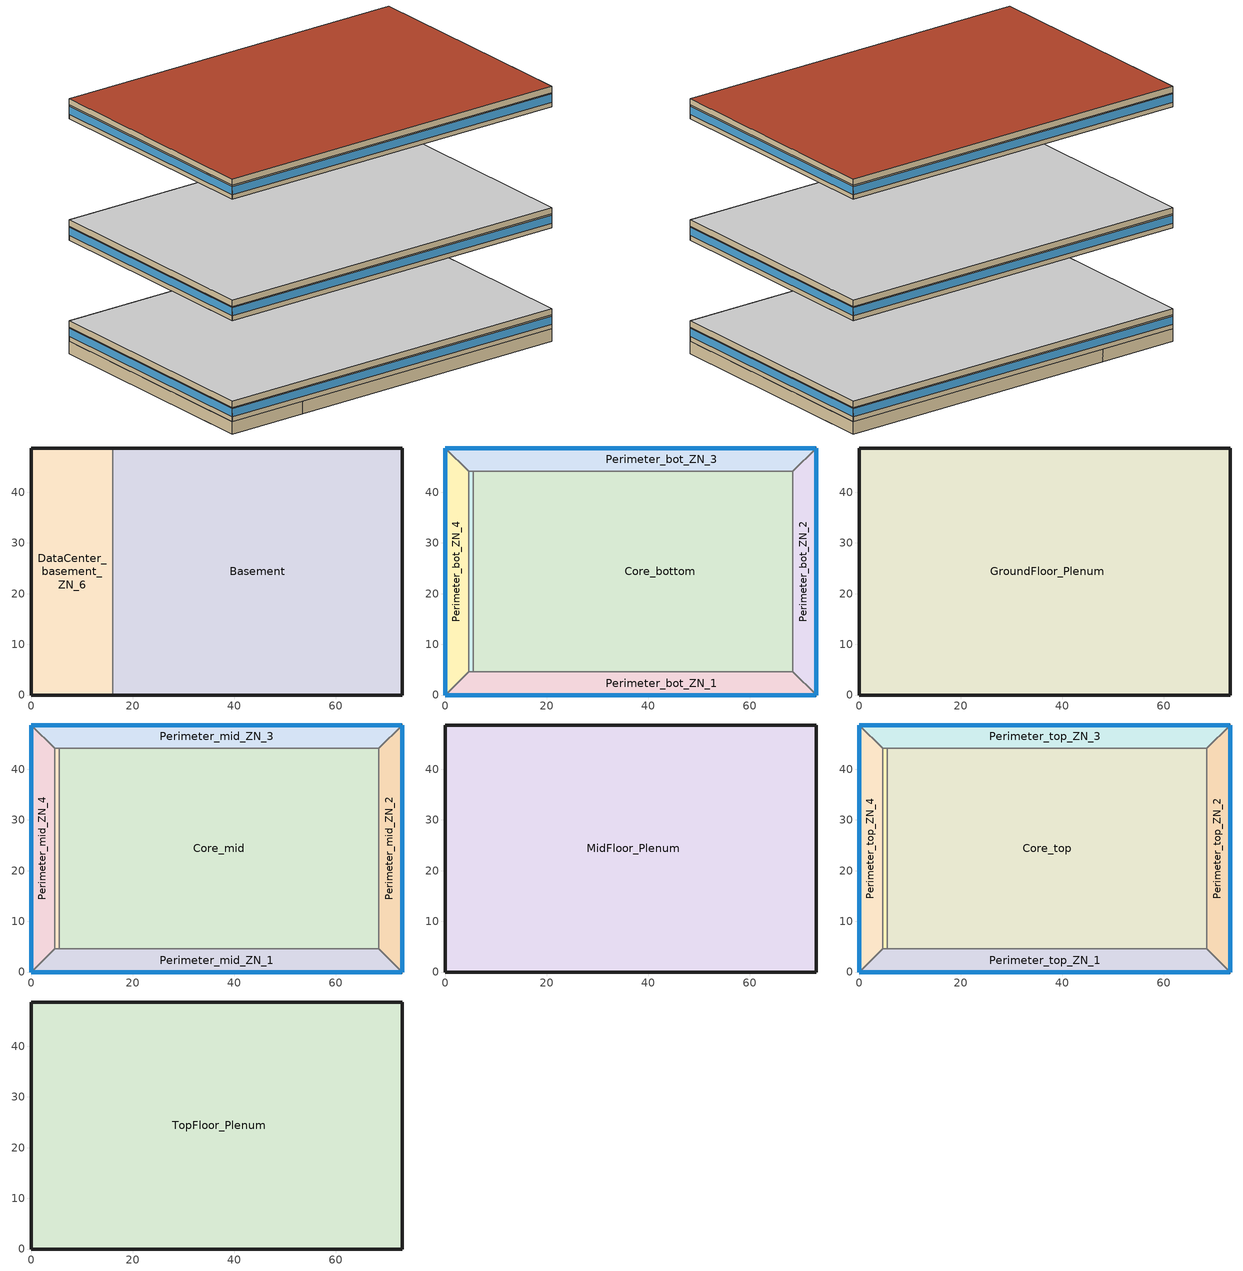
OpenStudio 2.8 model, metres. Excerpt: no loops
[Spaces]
Basement
 floor ground (Basement Floor construction): 73.11,48.74 73.11,0 16.08,0 16.08,48.74 z-2.44
 wall ground (Basement Wall construction): 16.08,0 73.11,0 73.11,48.74 16.08,48.74 z-2.44:0
 wall to DataCenter_basement_ZN_6: 16.08,48.74 16.08,0 z-2.44:0
DataCenter_basement_ZN_6
 floor ground (Basement Floor construction): 16.08,48.74 16.08,0 0,0 0,48.74 z-2.44
 wall ground (Basement Wall construction): 16.08,48.74 0,48.74 0,0 16.08,0 z-2.44:0
Core_bottom
 floor to DataCenter_basement_ZN_6: 16.08,44.16 16.08,4.57 5.49,4.57 5.49,44.16 z0
 floor to Basement: 68.53,44.16 68.53,4.57 16.08,4.57 16.08,44.16 z0
 wall to Perimeter_bot_ZN_1: 5.49,4.57 68.53,4.57 z0:2.74
 wall to DataCenter_bot_ZN_6: 5.49,44.16 5.49,4.57 z0:2.74
 wall to Perimeter_bot_ZN_2: 68.53,4.57 68.53,44.16 z0:2.74
 wall to Perimeter_bot_ZN_3: 68.53,44.16 5.49,44.16 z0:2.74
Perimeter_bot_ZN_3
 floor to Basement: 73.11,48.74 68.53,44.16 16.08,44.16 16.08,48.74 z0
 floor to DataCenter_basement_ZN_6: 16.08,48.74 16.08,44.16 4.57,44.16 0,48.74 z0
 wall outside: 73.11,48.74 0,48.74 z0:2.74
 wall to Perimeter_bot_ZN_4: 0,48.74 4.57,44.16 z0:2.74
 wall to Perimeter_bot_ZN_2: 68.53,44.16 73.11,48.74 z0:2.74
 wall to DataCenter_bot_ZN_6: 4.57,44.16 5.49,44.16 z0:2.74
 window: 73.11,48.74 0,48.74 z0.91:2.5
Perimeter_bot_ZN_1
 floor to DataCenter_basement_ZN_6: 16.08,4.57 16.08,0 0,0 4.57,4.57 z0
 floor to Basement: 68.53,4.57 73.11,0 16.08,0 16.08,4.57 z0
 wall outside: 0,0 73.11,0 z0:2.74
 wall to Perimeter_bot_ZN_4: 4.57,4.57 0,0 z0:2.74
 wall to DataCenter_bot_ZN_6: 5.49,4.57 4.57,4.57 z0:2.74
 wall to Perimeter_bot_ZN_2: 73.11,0 68.53,4.57 z0:2.74
 window: 0,0 73.11,0 z0.91:2.5
Perimeter_bot_ZN_2
 floor to Basement: 73.11,48.74 73.11,0 68.53,4.57 68.53,44.16 z0
 wall outside: 73.11,0 73.11,48.74 z0:2.74
 window: 73.11,0 73.11,48.74 z0.91:2.5
Perimeter_bot_ZN_4
 floor to DataCenter_basement_ZN_6: 0,48.74 4.57,44.16 4.57,4.57 0,0 z0
 wall outside: 0,48.74 0,0 z0:2.74
 wall to DataCenter_bot_ZN_6: 4.57,4.57 4.57,44.16 z0:2.74
 window: 0,48.74 0,0 z0.91:2.5
DataCenter_bot_ZN_6
 floor to DataCenter_basement_ZN_6: 5.49,44.16 5.49,4.57 4.57,4.57 4.57,44.16 z0
GroundFloor_Plenum
 floor to Perimeter_bot_ZN_4: 0,48.74 4.57,44.16 4.57,4.57 0,0 z2.74
 floor to Perimeter_bot_ZN_2: 73.11,48.74 73.11,0 68.53,4.57 68.53,44.16 z2.74
 floor to Perimeter_bot_ZN_1: 68.53,4.57 73.11,0 0,0 4.57,4.57 z2.74
 floor to Perimeter_bot_ZN_3: 73.11,48.74 68.53,44.16 4.57,44.16 0,48.74 z2.74
 floor to Core_bottom: 68.53,44.16 68.53,4.57 5.49,4.57 5.49,44.16 z2.74
 floor to DataCenter_bot_ZN_6: 5.49,44.16 5.49,4.57 4.57,4.57 4.57,44.16 z2.74
 wall outside: 73.11,0 73.11,48.74 0,48.74 0,0 73.11,0 z2.74:3.96
 ceiling adiabatic (Floor Adiabatic construction): 73.11,0 73.11,48.74 0,48.74 0,0 z3.96
Perimeter_mid_ZN_2
 floor adiabatic (Floor Adiabatic construction): 73.11,48.74 73.11,0 68.53,4.57 68.53,44.16 z19.82
 wall outside: 73.11,0 73.11,48.74 z19.82:22.56
 wall to Perimeter_mid_ZN_3: 73.11,48.74 68.53,44.16 z19.82:22.56
 wall to Perimeter_mid_ZN_1: 68.53,4.57 73.11,0 z19.82:22.56
 wall to Core_mid: 68.53,44.16 68.53,4.57 z19.82:22.56
 window: 73.11,0 73.11,48.74 z20.73:22.32
Perimeter_mid_ZN_1
 floor adiabatic (Floor Adiabatic construction): 68.53,4.57 73.11,0 0,0 4.57,4.57 z19.82
 wall outside: 0,0 73.11,0 z19.82:22.56
 wall to Perimeter_mid_ZN_4: 4.57,4.57 0,0 z19.82:22.56
 wall to DataCenter_mid_ZN_6: 5.49,4.57 4.57,4.57 z19.82:22.56
 wall to Core_mid: 68.53,4.57 5.49,4.57 z19.82:22.56
 window: 0,0 73.11,0 z20.73:22.32
DataCenter_mid_ZN_6
 floor adiabatic (Floor Adiabatic construction): 5.49,44.16 5.49,4.57 4.57,4.57 4.57,44.16 z19.82
 wall to Perimeter_mid_ZN_4: 4.57,44.16 4.57,4.57 z19.82:22.56
 wall to Core_mid: 5.49,4.57 5.49,44.16 z19.82:22.56
 wall to Perimeter_mid_ZN_3: 5.49,44.16 4.57,44.16 z19.82:22.56
Core_mid
 floor adiabatic (Floor Adiabatic construction): 68.53,44.16 68.53,4.57 5.49,4.57 5.49,44.16 z19.82
 wall to Perimeter_mid_ZN_3: 68.53,44.16 5.49,44.16 z19.82:22.56
Perimeter_mid_ZN_3
 floor adiabatic (Floor Adiabatic construction): 73.11,48.74 68.53,44.16 4.57,44.16 0,48.74 z19.82
 wall outside: 73.11,48.74 0,48.74 z19.82:22.56
 wall to Perimeter_mid_ZN_4: 0,48.74 4.57,44.16 z19.82:22.56
 window: 73.11,48.74 0,48.74 z20.73:22.32
Perimeter_mid_ZN_4
 floor adiabatic (Floor Adiabatic construction): 0,48.74 4.57,44.16 4.57,4.57 0,0 z19.82
 wall outside: 0,48.74 0,0 z19.82:22.56
 window: 0,48.74 0,0 z20.73:22.32
MidFloor_Plenum
 floor to Perimeter_mid_ZN_1: 68.53,4.57 73.11,0 0,0 4.57,4.57 z22.56
 floor to DataCenter_mid_ZN_6: 5.49,44.16 5.49,4.57 4.57,4.57 4.57,44.16 z22.56
 floor to Perimeter_mid_ZN_2: 73.11,48.74 73.11,0 68.53,4.57 68.53,44.16 z22.56
 floor to Perimeter_mid_ZN_4: 0,48.74 4.57,44.16 4.57,4.57 0,0 z22.56
 floor to Core_mid: 68.53,44.16 68.53,4.57 5.49,4.57 5.49,44.16 z22.56
 floor to Perimeter_mid_ZN_3: 73.11,48.74 68.53,44.16 4.57,44.16 0,48.74 z22.56
 wall outside: 73.11,48.74 0,48.74 0,0 73.11,0 73.11,48.74 z22.56:23.78
 ceiling adiabatic (Floor Adiabatic construction): 73.11,0 73.11,48.74 0,48.74 0,0 z23.78
DataCenter_top_ZN_6
 floor adiabatic (Floor Adiabatic construction): 5.49,44.16 5.49,4.57 4.57,4.57 4.57,44.16 z43.6
 wall to Perimeter_top_ZN_4: 4.57,44.16 4.57,4.57 z43.6:46.34
 wall to Core_top: 5.49,4.57 5.49,44.16 z43.6:46.34
 wall to Perimeter_top_ZN_3: 5.49,44.16 4.57,44.16 z43.6:46.34
 wall to Perimeter_top_ZN_1: 4.57,4.57 5.49,4.57 z43.6:46.34
Perimeter_top_ZN_3
 floor adiabatic (Floor Adiabatic construction): 73.11,48.74 68.53,44.16 4.57,44.16 0,48.74 z43.6
 wall outside: 73.11,48.74 0,48.74 z43.6:46.34
 wall to Core_top: 5.49,44.16 68.53,44.16 z43.6:46.34
 wall to Perimeter_top_ZN_2: 68.53,44.16 73.11,48.74 z43.6:46.34
 wall to Perimeter_top_ZN_4: 0,48.74 4.57,44.16 z43.6:46.34
 window: 73.11,48.74 0,48.74 z44.51:46.1
Core_top
 floor adiabatic (Floor Adiabatic construction): 68.53,44.16 68.53,4.57 5.49,4.57 5.49,44.16 z43.6
 wall to Perimeter_top_ZN_1: 5.49,4.57 68.53,4.57 z43.6:46.34
 wall to Perimeter_top_ZN_2: 68.53,4.57 68.53,44.16 z43.6:46.34
Perimeter_top_ZN_2
 floor adiabatic (Floor Adiabatic construction): 73.11,48.74 73.11,0 68.53,4.57 68.53,44.16 z43.6
 wall outside: 73.11,0 73.11,48.74 z43.6:46.34
 wall to Perimeter_top_ZN_1: 68.53,4.57 73.11,0 z43.6:46.34
 window: 73.11,0 73.11,48.74 z44.51:46.1
Perimeter_top_ZN_1
 floor adiabatic (Floor Adiabatic construction): 68.53,4.57 73.11,0 0,0 4.57,4.57 z43.6
 wall outside: 0,0 73.11,0 z43.6:46.34
 wall to Perimeter_top_ZN_4: 4.57,4.57 0,0 z43.6:46.34
 window: 0,0 73.11,0 z44.51:46.1
Perimeter_top_ZN_4
 floor adiabatic (Floor Adiabatic construction): 0,48.74 4.57,44.16 4.57,4.57 0,0 z43.6
 wall outside: 0,48.74 0,0 z43.6:46.34
 window: 0,48.74 0,0 z44.51:46.1
TopFloor_Plenum
 floor to Perimeter_top_ZN_3: 73.11,48.74 68.53,44.16 4.57,44.16 0,48.74 z46.34
 floor to Perimeter_top_ZN_2: 73.11,48.74 73.11,0 68.53,4.57 68.53,44.16 z46.34
 floor to Perimeter_top_ZN_1: 68.53,4.57 73.11,0 0,0 4.57,4.57 z46.34
 floor to Perimeter_top_ZN_4: 0,48.74 4.57,44.16 4.57,4.57 0,0 z46.34
 floor to DataCenter_top_ZN_6: 5.49,44.16 5.49,4.57 4.57,4.57 4.57,44.16 z46.34
 floor to Core_top: 68.53,44.16 68.53,4.57 5.49,4.57 5.49,44.16 z46.34
 wall outside: 0,0 73.11,0 73.11,48.74 0,48.74 0,0 z46.34:47.56
 roof outside: 73.11,0 73.11,48.74 0,48.74 0,0 z47.56
[Building]
90.1-2004-LargeOffice-ASHRAE 169-2006-5B created: 2017-05-04 09:18:07 -0600: North Axis {deg}=0; Default Construction Set=Res 90.1-2004 - Office - ASHRAE 169-2013-5B; Standards Building Type=Office
[Site]
Boise Air Terminal  Uo_ID_USA: Latitude {deg}=43.62; Longitude {deg}=-116.21; Time Zone {hr}=-7; Elevation {m}=701; Terrain=City
[Site:GroundTemperature:BuildingSurface]
19.527, 19.502, 19.536, 19.598, 20.002, 21.64, 22.225, 22.375, 21.449, 20.121, 19.802, 19.633
[Site:WaterMainsTemperature]
Calculation Method=Correlation; Annual Average Outdoor Air Temperature {C}=11.15; Maximum Difference In Monthly Average Outdoor Air Temperatures {deltaC}=26.2
[SizingPeriod:DesignDay] Barometric Pressure {Pa}=93182; Sky Clearness=0; Rain Indicator=0; Snow Indicator=0; Day of Month=21; Daylight Saving Time Indicator=0; Humidity Indicating Type=Wetbulb; Dry-Bulb Temperature Range Modifier Type=DefaultMultipliers
Name | Maximum Dry-Bulb Temperature {C} | Daily Dry-Bulb Temperature Range {deltaC} | Humidity Indicating Conditions at Maximum Dry-Bulb | Wind Speed {m/s} | Wind Direction {deg} | Month | Day Type | Solar Model Indicator | ASHRAE Taub | ASHRAE Taud
Boise Air Terminal  Uo Ann Clg .4% Condns DB=>MWB | 36.7 | 16.7 | 17.9 | 4.2 | 330 | 7 | SummerDesignDay | ASHRAETau | 0.398 | 2.125
Boise Air Terminal  Uo Ann Htg 99.6% Condns DB | -16.3 | 0 | -16.3 | 2.3 | 120 | 12 | WinterDesignDay | ASHRAEClearSky
[ClimateZones]
Climate Zone Institution Name 1=ASHRAE; Climate Zone Document Name 1=ANSI/ASHRAE Standard 169; Climate Zone Document Year 1=2006; Climate Zone Value 1=5B
[Material:NoMass] Thermal Absorptance=0.9; Solar Absorptance=0.7
Name | Roughness | Thermal Resistance {m2-K/W} | Visible Absorptance
CP02 CARPET PAD | VeryRough | 0.21648 | 0.8
Nonres_Floor_Insulation | MediumSmooth | 2.88292 | 0.7
Typical Carpet Pad | Smooth | 0.21648 | 0.8
Typical Insulation R-8.93 1 | Smooth | 1.57183 | 0.7
Typical Insulation R-5.74 1 | Smooth | 1.01115 | 0.7
Typical Insulation R-14.76 1 | Smooth | 2.59864 | 0.7
Typical Insulation R-0.58 1 | Smooth | 0.101875 | 0.7
[Material]
Name | Roughness | Thickness {m} | Conductivity {W/m-K} | Density {kg/m3} | Specific Heat {J/kg-K} | Thermal Absorptance | Solar Absorptance | Visible Absorptance
100mm Normalweight concrete floor | MediumSmooth | 0.1016 | 2.31 | 2322 | 832
G01 13mm gypsum board | Smooth | 0.0127 | 0.16 | 800 | 1090 | 0.9 | 0.7 | 0.5
M10 200mm concrete block basement wall | MediumRough | 0.2032 | 1.326 | 1842 | 912
4 in. Normalweight Concrete Floor | MediumRough | 0.1016 | 2.31 | 2322 | 832 | 0.9 | 0.7 | 0.7
1IN Stucco | Smooth | 0.0253 | 0.6918 | 1858 | 837 | 0.9 | 0.7 | 0.92
8IN CONCRETE HW RefBldg | Rough | 0.2032 | 1.311 | 2240 | 836.8 | 0.9 | 0.7 | 0.7
1/2IN Gypsum | Smooth | 0.0127 | 0.16 | 784.9 | 830 | 0.9 | 0.4 | 0.4
Roof Membrane | VeryRough | 0.0095 | 0.16 | 1121.29 | 1460 | 0.9 | 0.77 | 0.7
Metal Roof Surface; F08 Metal surface | Smooth | 0.0008 | 45.28 | 7824 | 500 | 0.9 | 0.7 | 0.7
6 in. Normalweight Concrete Floor | MediumRough | 0.1524 | 2.31 | 2322 | 832 | 0.9 | 0.7 | 0.7
8 in. Concrete Block Basement Wall | MediumRough | 0.2032 | 1.326 | 1842 | 912 | 0.9 | 0.7 | 0.7
G05 25mm wood | MediumSmooth | 0.0254 | 0.15 | 608 | 1630 | 0.9 | 0.5 | 0.5
Std Wood 6inch | MediumSmooth | 0.15 | 0.12 | 540 | 1210 | 0.9 | 0.7 | 0.7
[Construction]
Floor Adiabatic construction: CP02 CARPET PAD, 100mm Normalweight concrete floor, Nonres_Floor_Insulation
Basement Wall construction: M10 200mm concrete block basement wall
Basement Floor construction: M10 200mm concrete block basement wall, CP02 CARPET PAD
Typical Interior Floor: 100mm Normalweight concrete floor, CP02 CARPET PAD
Typical Interior Wall: G01 13mm gypsum board, G01 13mm gypsum board
Typical Interior Ceiling: CP02 CARPET PAD, 100mm Normalweight concrete floor
Typical Insulated Carpeted 6in Slab Floor: 6 in. Normalweight Concrete Floor, Typical Carpet Pad
Typical Insulated Basement Mass Wall: 8 in. Concrete Block Basement Wall
U 0.57 SHGC 0.49 Dbl Blue 6mm/6mm Air: BLUE 6MM, AIR 6MM, CLEAR 6MM
Typical Overhead Door: Typical Insulation R-8.93 1
U 1.17 SHGC 0.49 Simple Glazing Skylight: U 1.17 SHGC 0.49 Simple Glazing
Typical Interior Window: Clear 3mm
Typical Interior Door; Typical Interior Partition: G05 25mm wood
InteriorFurnishings: Std Wood 6inch
Typical Insulated Exterior Mass Floor R-11.49 1: Typical Insulation R-8.93 1, 4 in. Normalweight Concrete Floor, Typical Carpet Pad
Typical Insulated Exterior Mass Wall R-8.13 1: 1IN Stucco, 8IN CONCRETE HW RefBldg, Typical Insulation R-5.74 1, 1/2IN Gypsum
Typical IEAD Roof R-15.87 1: Roof Membrane, Typical Insulation R-14.76 1, Metal Roof Surface
Typical Insulated Metal Door R-1.43 1: F08 Metal surface, Typical Insulation R-0.58 1
[WindowMaterial:Glazing] Optical Data Type=SpectralAverage; Infrared Transmittance at Normal Incidence=0; Front Side Infrared Hemispherical Emissivity=0.84; Back Side Infrared Hemispherical Emissivity=0.84; Conductivity {W/m-K}=0.9; Dirt Correction Factor for Solar and Visible Transmittance=1; Solar Diffusing=No
Name | Thickness {m} | Solar Transmittance at Normal Incidence | Front Side Solar Reflectance at Normal Incidence | Back Side Solar Reflectance at Normal Incidence | Visible Transmittance at Normal Incidence | Front Side Visible Reflectance at Normal Incidence | Back Side Visible Reflectance at Normal Incidence
BLUE 6MM | 0.006 | 0.48 | 0.05 | 0.05 | 0.57 | 0.06 | 0.06
CLEAR 6MM | 0.006 | 0.775 | 0.071 | 0.071 | 0.881 | 0.08 | 0.08
Clear 3mm | 0.003 | 0.837 | 0.075 | 0.075 | 0.898 | 0.081 | 0.081
[WindowMaterial:Gas]
AIR 6MM: Gas Type=Air; Thickness {m}=0.0063
[WindowMaterial:SimpleGlazingSystem]
U 1.17 SHGC 0.49 Simple Glazing: U-Factor {W/m2-K}=6.64357; Solar Heat Gain Coefficient=0.49; Visible Transmittance=0.38
[DefaultConstructionSet]
Res 90.1-2004 - Office - ASHRAE 169-2013-5B: Default Exterior Surface Constructions=Default Surface Constructions 4; Default Interior Surface Constructions=Default Surface Constructions 5; Default Ground Contact Surface Constructions=Default Surface Constructions 6; Default Exterior SubSurface Constructions=Default Sub Surface Constructions 3; Default Interior SubSurface Constructions=Default Sub Surface Constructions 4; Interior Partition Construction=Typical Interior Partition
[DefaultSurfaceConstructions]
Name | Floor Construction | Wall Construction | Roof Ceiling Construction
Default Surface Constructions 4 | Typical Insulated Exterior Mass Floor R-11.49 1 | Typical Insulated Exterior Mass Wall R-8.13 1 | Typical IEAD Roof R-15.87 1
Default Surface Constructions 5 | Typical Interior Floor | Typical Interior Wall | Typical Interior Ceiling
Default Surface Constructions 6 | Typical Insulated Carpeted 6in Slab Floor | Typical Insulated Basement Mass Wall
[DefaultSubSurfaceConstructions]
Name | Fixed Window Construction | Operable Window Construction | Door Construction | Glass Door Construction | Overhead Door Construction | Skylight Construction | Tubular Daylight Dome Construction | Tubular Daylight Diffuser Construction
Default Sub Surface Constructions 3 | U 0.57 SHGC 0.49 Dbl Blue 6mm/6mm Air | U 0.57 SHGC 0.49 Dbl Blue 6mm/6mm Air | Typical Insulated Metal Door R-1.43 1 | U 0.57 SHGC 0.49 Dbl Blue 6mm/6mm Air | Typical Overhead Door | U 1.17 SHGC 0.49 Simple Glazing Skylight | Typical Interior Window | Typical Interior Window
Default Sub Surface Constructions 4 | Typical Interior Window | Typical Interior Window | Typical Interior Door
[Space]
Name | Space Type | Building Story | Thermal Zone | Part of Total Floor Area
Core_mid | Office WholeBuilding - Lg Office - 90.1-2004 | Building Story 3 | Core_mid ZN | Yes
DataCenter_top_ZN_6 | Office OfficeLarge Data Center - 90.1-2004 | Building Story 4 | DataCenter_top_ZN_6 ZN
Perimeter_mid_ZN_2 | Office WholeBuilding - Lg Office - 90.1-2004 | Building Story 3 | Perimeter_mid_ZN_2 ZN | Yes
Perimeter_mid_ZN_1 | Office WholeBuilding - Lg Office - 90.1-2004 | Building Story 3 | Perimeter_mid_ZN_1 ZN | Yes
MidFloor_Plenum |  |  | MidFloor_Plenum ZN | No
DataCenter_mid_ZN_6 | Office OfficeLarge Data Center - 90.1-2004 | Building Story 3 | DataCenter_mid_ZN_6 ZN
Core_bottom | Office WholeBuilding - Lg Office - 90.1-2004 | Building Story 2 | Core_bottom ZN | Yes
Perimeter_top_ZN_3 | Office WholeBuilding - Lg Office - 90.1-2004 | Building Story 4 | Perimeter_top_ZN_3 ZN | Yes
Core_top | Office WholeBuilding - Lg Office - 90.1-2004 | Building Story 4 | Core_top ZN | Yes
Perimeter_bot_ZN_3 | Office WholeBuilding - Lg Office - 90.1-2004 | Building Story 2 | Perimeter_bot_ZN_3 ZN | Yes
Basement | Office WholeBuilding - Lg Office - 90.1-2004 | Building Story 1 | Basement ZN | Yes
Perimeter_bot_ZN_1 | Office WholeBuilding - Lg Office - 90.1-2004 | Building Story 2 | Perimeter_bot_ZN_1 ZN | Yes
Perimeter_mid_ZN_3 | Office WholeBuilding - Lg Office - 90.1-2004 | Building Story 3 | Perimeter_mid_ZN_3 ZN | Yes
Perimeter_top_ZN_2 | Office WholeBuilding - Lg Office - 90.1-2004 | Building Story 4 | Perimeter_top_ZN_2 ZN | Yes
Perimeter_top_ZN_1 | Office WholeBuilding - Lg Office - 90.1-2004 | Building Story 4 | Perimeter_top_ZN_1 ZN | Yes
Perimeter_mid_ZN_4 | Office WholeBuilding - Lg Office - 90.1-2004 | Building Story 3 | Perimeter_mid_ZN_4 ZN | Yes
TopFloor_Plenum |  |  | TopFloor_Plenum ZN | No
GroundFloor_Plenum |  |  | GroundFloor_Plenum ZN | No
Perimeter_top_ZN_4 | Office WholeBuilding - Lg Office - 90.1-2004 | Building Story 4 | Perimeter_top_ZN_4 ZN | Yes
DataCenter_basement_ZN_6 | Office OfficeLarge Main Data Center - 90.1-2004 | Building Story 1 | DataCenter_basement_ZN_6 ZN
Perimeter_bot_ZN_2 | Office WholeBuilding - Lg Office - 90.1-2004 | Building Story 2 | Perimeter_bot_ZN_2 ZN | Yes
Perimeter_bot_ZN_4 | Office WholeBuilding - Lg Office - 90.1-2004 | Building Story 2 | Perimeter_bot_ZN_4 ZN | Yes
DataCenter_bot_ZN_6 | Office OfficeLarge Data Center - 90.1-2004 | Building Story 2 | DataCenter_bot_ZN_6 ZN
[SpaceType] Standards Building Type=Office
Name | Default Schedule Set | Design Specification Outdoor Air Object | Standards Space Type
Office WholeBuilding - Lg Office - 90.1-2004 | Office WholeBuilding - Lg Office Schedule Set | Office WholeBuilding - Lg Office Ventilation | WholeBuilding - Lg Office
Office OfficeLarge Data Center - 90.1-2004 | Office OfficeLarge Data Center Schedule Set | Office OfficeLarge Data Center Ventilation | OfficeLarge Data Center
Office OfficeLarge Main Data Center - 90.1-2004 | Office OfficeLarge Main Data Center Schedule Set | Office OfficeLarge Main Data Center Ventilation | OfficeLarge Main Data Center
[InternalMass:Definition]
Internal Mass Definition 1: Construction=InteriorFurnishings; Design Level Calculation Method=SurfaceArea/Area; Surface Area per Space Floor Area=2
[InternalMass] Internal Mass Definition=Internal Mass Definition 1
Name | Space or SpaceType
Perimeter_bot_ZN_1 Mass | Perimeter_bot_ZN_1
Perimeter_bot_ZN_2 Mass | Perimeter_bot_ZN_2
Perimeter_bot_ZN_3 Mass | Perimeter_bot_ZN_3
Perimeter_bot_ZN_4 Mass | Perimeter_bot_ZN_4
Core_bottom Mass | Core_bottom
Perimeter_mid_ZN_1 Mass | Perimeter_mid_ZN_1
Perimeter_mid_ZN_2 Mass | Perimeter_mid_ZN_2
Perimeter_mid_ZN_3 Mass | Perimeter_mid_ZN_3
Perimeter_mid_ZN_4 Mass | Perimeter_mid_ZN_4
Core_mid Mass | Core_mid
Perimeter_top_ZN_1 Mass | Perimeter_top_ZN_1
Perimeter_top_ZN_2 Mass | Perimeter_top_ZN_2
Perimeter_top_ZN_3 Mass | Perimeter_top_ZN_3
Perimeter_top_ZN_4 Mass | Perimeter_top_ZN_4
Core_top Mass | Core_top
Basement Mass | Basement
DataCenter_basement_ZN_6 Mass | DataCenter_basement_ZN_6
DataCenter_bot_ZN_6 Mass | DataCenter_bot_ZN_6
DataCenter_mid_ZN_6 Mass | DataCenter_mid_ZN_6
DataCenter_top_ZN_6 Mass | DataCenter_top_ZN_6
[ThermalZone] Use Ideal Air Loads=No
DataCenter_bot_ZN_6 ZN: Thermostat=Office OfficeLarge Main Data Center - 90.1-2004 Thermostat 1
Core_bottom ZN: Thermostat=Office OfficeLarge Main Data Center - 90.1-2004 Thermostat 60
DataCenter_mid_ZN_6 ZN: Thermostat=Office OfficeLarge Main Data Center - 90.1-2004 Thermostat 2; Multiplier=10
Perimeter_bot_ZN_1 ZN: Thermostat=Office OfficeLarge Main Data Center - 90.1-2004 Thermostat 58
Basement ZN: Thermostat=Office OfficeLarge Main Data Center - 90.1-2004 Thermostat 59
Perimeter_top_ZN_4 ZN: Thermostat=Office OfficeLarge Main Data Center - 90.1-2004 Thermostat 53
Perimeter_top_ZN_1 ZN: Thermostat=Office OfficeLarge Main Data Center - 90.1-2004 Thermostat 55
Perimeter_mid_ZN_2 ZN: Thermostat=Office OfficeLarge Main Data Center - 90.1-2004 Thermostat 66; Multiplier=10
Perimeter_mid_ZN_3 ZN: Thermostat=Office OfficeLarge Main Data Center - 90.1-2004 Thermostat 57; Multiplier=10
DataCenter_top_ZN_6 ZN: Thermostat=Office OfficeLarge Main Data Center - 90.1-2004 Thermostat 3
GroundFloor_Plenum ZN; TopFloor_Plenum ZN: 
Perimeter_top_ZN_3 ZN: Thermostat=Office OfficeLarge Main Data Center - 90.1-2004 Thermostat 64
Core_top ZN: Thermostat=Office OfficeLarge Main Data Center - 90.1-2004 Thermostat 65
DataCenter_basement_ZN_6 ZN: Thermostat=Office OfficeLarge Main Data Center - 90.1-2004 Thermostat; Humidistat=Zone Control Humidistat 1
Core_mid ZN: Thermostat=Office OfficeLarge Main Data Center - 90.1-2004 Thermostat 67; Multiplier=10
Perimeter_bot_ZN_3 ZN: Thermostat=Office OfficeLarge Main Data Center - 90.1-2004 Thermostat 63
MidFloor_Plenum ZN: Multiplier=10
Perimeter_bot_ZN_4 ZN: Thermostat=Office OfficeLarge Main Data Center - 90.1-2004 Thermostat 61
Perimeter_bot_ZN_2 ZN: Thermostat=Office OfficeLarge Main Data Center - 90.1-2004 Thermostat 52
Perimeter_mid_ZN_4 ZN: Thermostat=Office OfficeLarge Main Data Center - 90.1-2004 Thermostat 54; Multiplier=10
Perimeter_mid_ZN_1 ZN: Thermostat=Office OfficeLarge Main Data Center - 90.1-2004 Thermostat 62; Multiplier=10
Perimeter_top_ZN_2 ZN: Thermostat=Office OfficeLarge Main Data Center - 90.1-2004 Thermostat 56
[Sizing:Zone] Zone Cooling Design Supply Air Temperature Input Method=SupplyAirTemperature; Zone Cooling Design Supply Air Temperature {C}=14; Zone Cooling Design Supply Air Temperature Difference {deltaC}=11.11; Zone Heating Design Supply Air Temperature Input Method=SupplyAirTemperature; Zone Heating Design Supply Air Temperature {C}=40; Zone Heating Design Supply Air Temperature Difference {deltaC}=11.11; Zone Cooling Design Supply Air Humidity Ratio {kg-H2O/kg-air}=0.0085; Zone Heating Design Supply Air Humidity Ratio {kg-H2O/kg-air}=0.008; Cooling Design Air Flow Method=DesignDay; Heating Design Air Flow Method=DesignDay; Account for Dedicated Outdoor Air System=No; Dedicated Outdoor Air System Control Strategy=NeutralSupplyAir; Dedicated Outdoor Air Low Setpoint Temperature for Design {C}=autosize; Dedicated Outdoor Air High Setpoint Temperature for Design {C}=autosize
GroundFloor_Plenum ZN; MidFloor_Plenum ZN; TopFloor_Plenum ZN
[AvailabilityManager:NightCycle] Control Type=CycleOnAny; Thermostat Tolerance {deltaC}=1
Name | Cycling Run Time {s}
Availability Manager Night Cycle 1; Availability Manager Night Cycle 2; Availability Manager Night Cycle 3; Availability Manager Night Cycle 4; Availability Manager Night Cycle 5; Availability Manager Night Cycle 6; Availability Manager Night Cycle 7; Availability Manager Night Cycle 8
Availability Manager Night Cycle 9; Availability Manager Night Cycle 10; Availability Manager Night Cycle 11; Availability Manager Night Cycle 12; Availability Manager Night Cycle 13; Availability Manager Night Cycle 14; Availability Manager Night Cycle 15; Availability Manager Night Cycle 16 | 1800
[ZoneControl:Humidistat]
Zone Control Humidistat 1: Humidifying Relative Humidity Setpoint Schedule=OfficeLarge DC_MinRelHumSetSch
[Exterior:Lights:Definition]
Name | Design Level {W}
Fuel equipment 1 Def | 244444
Fuel equipment 2 Def | 1270.8
Parking Areas and Drives Def (W/ft^2) | 0.15
Building Facades Def (W/ft^2) | 0.2
Main Entries Def (W/ft) | 30
Other Doors Def (W/ft) | 20
[Exterior:Lights]
Name | Exterior Lights Definition | Schedule | Control Option | Multiplier
Fuel equipment 1 | Fuel equipment 1 Def | Large Office BLDG ELEVATORS | ScheduleNameOnly
Fuel equipment 2 | Fuel equipment 2 Def | OfficeLarge ELEV_LIGHT_FAN_SCH_ADD_DF | ScheduleNameOnly
Parking Areas and Drives | Parking Areas and Drives Def (W/ft^2) | Always On Discrete | AstronomicalClock | 325691
Building Facades | Building Facades Def (W/ft^2) | Schedule Ruleset 3 | AstronomicalClock | 7197.69
Main Entries | Main Entries Def (W/ft) | Always On Discrete | AstronomicalClock | 33.2392
Other Doors | Other Doors Def (W/ft) | Always On Discrete | AstronomicalClock | 49.8588
[BuildingStory]
Name | Nominal Z Coordinate {m}
Building Story 1 | -2.439
Building Story 2 | 0
Building Story 3 | 19.816
Building Story 4 | 43.5952
[Lights:Definition] Design Level Calculation Method=Watts/Area; Watts per Space Floor Area {W/m2}=10.7639; Fraction Radiant=0.7; Fraction Visible=0.2
Office OfficeLarge Main Data Center Lights Definition 1; Office OfficeLarge Data Center Lights Definition 1; Office WholeBuilding - Lg Office Lights Definition 1
[Lights] Fraction Replaceable=1
Name | Lights Definition | Space or SpaceType
Office OfficeLarge Main Data Center Lights | Office OfficeLarge Main Data Center Lights Definition 1 | Office OfficeLarge Main Data Center - 90.1-2004
Office OfficeLarge Data Center Lights | Office OfficeLarge Data Center Lights Definition 1 | Office OfficeLarge Data Center - 90.1-2004
Office WholeBuilding - Lg Office Lights | Office WholeBuilding - Lg Office Lights Definition 1 | Office WholeBuilding - Lg Office - 90.1-2004
[ElectricEquipment:Definition] Design Level Calculation Method=Watts/Area; Fraction Radiant=0.5
Name | Watts per Space Floor Area {W/m2}
Office OfficeLarge Main Data Center Elec Equip Definition 1 | 484.376
Office OfficeLarge Data Center Elec Equip Definition 1 | 215.278
Office WholeBuilding - Lg Office Elec Equip Definition 1 | 8.07007
[ElectricEquipment]
Name | Electric Equipment Definition | Space or SpaceType
Office OfficeLarge Main Data Center Elec Equip | Office OfficeLarge Main Data Center Elec Equip Definition 1 | Office OfficeLarge Main Data Center - 90.1-2004
Office OfficeLarge Data Center Elec Equip | Office OfficeLarge Data Center Elec Equip Definition 1 | Office OfficeLarge Data Center - 90.1-2004
Office WholeBuilding - Lg Office Elec Equip | Office WholeBuilding - Lg Office Elec Equip Definition 1 | Office WholeBuilding - Lg Office - 90.1-2004
[DesignSpecification:OutdoorAir] Outdoor Air Flow per Person {m3/s-person}=0; Outdoor Air Flow Rate {m3/s}=0; Outdoor Air Flow Air Changes per Hour {1/hr}=0
Name | Outdoor Air Flow per Floor Area {m3/s-m2} | Outdoor Air Method
Office OfficeLarge Main Data Center Ventilation; Office OfficeLarge Data Center Ventilation | 0
Office WholeBuilding - Lg Office Ventilation | 0.000508 | Sum
[DefaultScheduleSet] Lighting Schedule=OfficeLarge BLDG_LIGHT_SCH
Name | Electric Equipment Schedule | Number of People Schedule | People Activity Level Schedule | Infiltration Schedule
Office OfficeLarge Main Data Center Schedule Set; Office OfficeLarge Data Center Schedule Set | OfficeLarge ALWAYS_ON
Office WholeBuilding - Lg Office Schedule Set | OfficeLarge BLDG_EQUIP_SCH | OfficeLarge BLDG_OCC_SCH | OfficeLarge ACTIVITY_SCH | OfficeLarge INFIL_SCH_PNNL
[People:Definition]
Office WholeBuilding - Lg Office People Definition 1: Number of People Calculation Method=People/Area; People per Space Floor Area {person/m2}=0.0538196; Fraction Radiant=0.3
[People]
Office WholeBuilding - Lg Office People: People Definition=Office WholeBuilding - Lg Office People Definition 1; Space or SpaceType=Office WholeBuilding - Lg Office - 90.1-2004; Work Efficiency Schedule=Work Efficiency Schedule; Clothing Insulation Schedule=Clothing Schedule; Air Velocity Schedule=Air Velocity Schedule; Multiplier=1
[SpaceInfiltration:DesignFlowRate] Schedule=Always On Discrete; Design Flow Rate Calculation Method=Flow/ExteriorArea; Constant Term Coefficient=0; Temperature Term Coefficient=0; Velocity Term Coefficient=0.224; Velocity Squared Term Coefficient=0
Name | Space or SpaceType | Flow per Exterior Surface Area {m3/s-m2}
GroundFloor_Plenum Infiltration | GroundFloor_Plenum | 0.00102523
MidFloor_Plenum Infiltration | MidFloor_Plenum | 0.00102523
Perimeter_bot_ZN_1 Infiltration | Perimeter_bot_ZN_1 | 0.00102523
Perimeter_bot_ZN_2 Infiltration | Perimeter_bot_ZN_2 | 0.00102523
Perimeter_bot_ZN_3 Infiltration | Perimeter_bot_ZN_3 | 0.00102523
Perimeter_bot_ZN_4 Infiltration | Perimeter_bot_ZN_4 | 0.00102523
Perimeter_mid_ZN_1 Infiltration | Perimeter_mid_ZN_1 | 0.00102523
Perimeter_mid_ZN_2 Infiltration | Perimeter_mid_ZN_2 | 0.00102523
Perimeter_mid_ZN_3 Infiltration | Perimeter_mid_ZN_3 | 0.00102523
Perimeter_mid_ZN_4 Infiltration | Perimeter_mid_ZN_4 | 0.00102523
Perimeter_top_ZN_1 Infiltration | Perimeter_top_ZN_1 | 0.00102523
Perimeter_top_ZN_2 Infiltration | Perimeter_top_ZN_2 | 0.00102523
Perimeter_top_ZN_3 Infiltration | Perimeter_top_ZN_3 | 0.00102523
Perimeter_top_ZN_4 Infiltration | Perimeter_top_ZN_4 | 0.00102523
TopFloor_Plenum Infiltration | TopFloor_Plenum | 7.89086e-05
[ThermostatSetpoint:DualSetpoint] Heating Setpoint Temperature Schedule=OfficeLarge HTGSETP_DC_SCH; Cooling Setpoint Temperature Schedule=OfficeLarge CLGSETP_DC_SCH
Office OfficeLarge Main Data Center - 90.1-2004 Thermostat; Office OfficeLarge Main Data Center - 90.1-2004 Thermostat 1; Office OfficeLarge Main Data Center - 90.1-2004 Thermostat 2; Office OfficeLarge Main Data Center - 90.1-2004 Thermostat 3; Office OfficeLarge Main Data Center - 90.1-2004 Thermostat 52; Office OfficeLarge Main Data Center - 90.1-2004 Thermostat 53; Office OfficeLarge Main Data Center - 90.1-2004 Thermostat 54; Office OfficeLarge Main Data Center - 90.1-2004 Thermostat 55; Office OfficeLarge Main Data Center - 90.1-2004 Thermostat 56; Office OfficeLarge Main Data Center - 90.1-2004 Thermostat 57; Office OfficeLarge Main Data Center - 90.1-2004 Thermostat 58; Office OfficeLarge Main Data Center - 90.1-2004 Thermostat 59; Office OfficeLarge Main Data Center - 90.1-2004 Thermostat 60; Office OfficeLarge Main Data Center - 90.1-2004 Thermostat 61; Office OfficeLarge Main Data Center - 90.1-2004 Thermostat 62; Office OfficeLarge Main Data Center - 90.1-2004 Thermostat 63; Office OfficeLarge Main Data Center - 90.1-2004 Thermostat 64; Office OfficeLarge Main Data Center - 90.1-2004 Thermostat 65; Office OfficeLarge Main Data Center - 90.1-2004 Thermostat 66; Office OfficeLarge Main Data Center - 90.1-2004 Thermostat 67
[EnergyManagementSystem:Sensor] Output Variable or Output Meter Index Key=Environment; Output Variable or Output Meter=Site Outdoor Air Drybulb Temperature
OAT; OAT_1; OAT_2; OAT_3; OAT_4
[EnergyManagementSystem:Actuator] Actuated Component Type=Schedule:Year; Actuated Component Control Type=Schedule Value
Name | Actuated Component
SYS5ZoneVAVHtgSch0; SYS5ZoneVAV1HtgSch0; SYS5ZoneVAV2HtgSch0; DataCenterbasementZN6ZNPSZACHtgSch0; DataCentermidZN6ZNPSZACHtgSch0 | OfficeLarge HTGSETP_DC_SCH
SYS5ZoneVAVClgSch0; SYS5ZoneVAV1ClgSch0; SYS5ZoneVAV2ClgSch0; DataCenterbasementZN6ZNPSZACClgSch0; DataCentermidZN6ZNPSZACClgSch0 | OfficeLarge CLGSETP_DC_SCH
[EnergyManagementSystem:Program]
SYS5ZoneVAVOptimumStartProg0: IF DaylightSavings==0 && DayOfWeek>1 && Hour==5 && OAT<23.9 && OAT>1.7; SET SYS5ZoneVAVClgSch0 = 29.4; SET SYS5ZoneVAVHtgSch0 = 15.6; ELSEIF DaylightSavings==0 && DayOfWeek==1 && Hour==7 && OAT<23.9 && OAT>1.7; SET SYS5ZoneVAVClgSch0 = 29.4; SET SYS5ZoneVAVHtgSch0 = 15.6; ELSEIF DaylightSavings==1 && DayOfWeek>1 && Hour==4 && OAT<23.9 && OAT>1.7; SET SYS5ZoneVAVClgSch0 = 29.4; SET SYS5ZoneVAVHtgSch0 = 15.6; ELSEIF DaylightSavings==1 && DayOfWeek==1 && Hour==6 && OAT<23.9 && OAT>1.7; SET SYS5ZoneVAVClgSch0 = 29.4; SET SYS5ZoneVAVHtgSch0 = 15.6; ELSE; SET SYS5ZoneVAVClgSch0 = NULL; SET SYS5ZoneVAVHtgSch0 = NULL; ENDIF
SYS5ZoneVAV1OptimumStartProg0: IF DaylightSavings==0 && DayOfWeek>1 && Hour==5 && OAT_1<23.9 && OAT_1>1.7; SET SYS5ZoneVAV1ClgSch0 = 29.4; SET SYS5ZoneVAV1HtgSch0 = 15.6; ELSEIF DaylightSavings==0 && DayOfWeek==1 && Hour==7 && OAT_1<23.9 && OAT_1>1.7; SET SYS5ZoneVAV1ClgSch0 = 29.4; SET SYS5ZoneVAV1HtgSch0 = 15.6; ELSEIF DaylightSavings==1 && DayOfWeek>1 && Hour==4 && OAT_1<23.9 && OAT_1>1.7; SET SYS5ZoneVAV1ClgSch0 = 29.4; SET SYS5ZoneVAV1HtgSch0 = 15.6; ELSEIF DaylightSavings==1 && DayOfWeek==1 && Hour==6 && OAT_1<23.9 && OAT_1>1.7; SET SYS5ZoneVAV1ClgSch0 = 29.4; SET SYS5ZoneVAV1HtgSch0 = 15.6; ELSE; SET SYS5ZoneVAV1ClgSch0 = NULL; SET SYS5ZoneVAV1HtgSch0 = NULL; ENDIF
SYS5ZoneVAV2OptimumStartProg0: IF DaylightSavings==0 && DayOfWeek>1 && Hour==5 && OAT_2<23.9 && OAT_2>1.7; SET SYS5ZoneVAV2ClgSch0 = 29.4; SET SYS5ZoneVAV2HtgSch0 = 15.6; ELSEIF DaylightSavings==0 && DayOfWeek==1 && Hour==7 && OAT_2<23.9 && OAT_2>1.7; SET SYS5ZoneVAV2ClgSch0 = 29.4; SET SYS5ZoneVAV2HtgSch0 = 15.6; ELSEIF DaylightSavings==1 && DayOfWeek>1 && Hour==4 && OAT_2<23.9 && OAT_2>1.7; SET SYS5ZoneVAV2ClgSch0 = 29.4; SET SYS5ZoneVAV2HtgSch0 = 15.6; ELSEIF DaylightSavings==1 && DayOfWeek==1 && Hour==6 && OAT_2<23.9 && OAT_2>1.7; SET SYS5ZoneVAV2ClgSch0 = 29.4; SET SYS5ZoneVAV2HtgSch0 = 15.6; ELSE; SET SYS5ZoneVAV2ClgSch0 = NULL; SET SYS5ZoneVAV2HtgSch0 = NULL; ENDIF
DataCenterbasementZN6ZNPSZACOptimumStartProg0: IF DaylightSavings==0 && DayOfWeek>1 && Hour==5 && OAT_3<23.9 && OAT_3>1.7; SET DataCenterbasementZN6ZNPSZACClgSch0 = 29.4; SET DataCenterbasementZN6ZNPSZACHtgSch0 = 15.6; ELSEIF DaylightSavings==0 && DayOfWeek==1 && Hour==7 && OAT_3<23.9 && OAT_3>1.7; SET DataCenterbasementZN6ZNPSZACClgSch0 = 29.4; SET DataCenterbasementZN6ZNPSZACHtgSch0 = 15.6; ELSEIF DaylightSavings==1 && DayOfWeek>1 && Hour==4 && OAT_3<23.9 && OAT_3>1.7; SET DataCenterbasementZN6ZNPSZACClgSch0 = 29.4; SET DataCenterbasementZN6ZNPSZACHtgSch0 = 15.6; ELSEIF DaylightSavings==1 && DayOfWeek==1 && Hour==6 && OAT_3<23.9 && OAT_3>1.7; SET DataCenterbasementZN6ZNPSZACClgSch0 = 29.4; SET DataCenterbasementZN6ZNPSZACHtgSch0 = 15.6; ELSE; SET DataCenterbasementZN6ZNPSZACClgSch0 = NULL; SET DataCenterbasementZN6ZNPSZACHtgSch0 = NULL; ENDIF
DataCentermidZN6ZNPSZACOptimumStartProg0: IF DaylightSavings==0 && DayOfWeek>1 && Hour==5 && OAT_4<23.9 && OAT_4>1.7; SET DataCentermidZN6ZNPSZACClgSch0 = 29.4; SET DataCentermidZN6ZNPSZACHtgSch0 = 15.6; ELSEIF DaylightSavings==0 && DayOfWeek==1 && Hour==7 && OAT_4<23.9 && OAT_4>1.7; SET DataCentermidZN6ZNPSZACClgSch0 = 29.4; SET DataCentermidZN6ZNPSZACHtgSch0 = 15.6; ELSEIF DaylightSavings==1 && DayOfWeek>1 && Hour==4 && OAT_4<23.9 && OAT_4>1.7; SET DataCentermidZN6ZNPSZACClgSch0 = 29.4; SET DataCentermidZN6ZNPSZACHtgSch0 = 15.6; ELSEIF DaylightSavings==1 && DayOfWeek==1 && Hour==6 && OAT_4<23.9 && OAT_4>1.7; SET DataCentermidZN6ZNPSZACClgSch0 = 29.4; SET DataCentermidZN6ZNPSZACHtgSch0 = 15.6; ELSE; SET DataCentermidZN6ZNPSZACClgSch0 = NULL; SET DataCentermidZN6ZNPSZACHtgSch0 = NULL; ENDIF
[EnergyManagementSystem:ProgramCallingManager]
SYS5ZoneVAVOptimumStartCallingManager0: BeginTimestepBeforePredictor; SYS5ZoneVAVOptimumStartProg0
SYS5ZoneVAV1OptimumStartCallingManager0: BeginTimestepBeforePredictor; SYS5ZoneVAV1OptimumStartProg0
SYS5ZoneVAV2OptimumStartCallingManager0: BeginTimestepBeforePredictor; SYS5ZoneVAV2OptimumStartProg0
DataCenterbasementZN6ZNPSZACOptimumStartCallingManager0: BeginTimestepBeforePredictor; DataCenterbasementZN6ZNPSZACOptimumStartProg0
DataCentermidZN6ZNPSZACOptimumStartCallingManager0: BeginTimestepBeforePredictor; DataCentermidZN6ZNPSZACOptimumStartProg0
[HeatExchanger:AirToAir:SensibleAndLatent]
5 Zone VAV 1 ERV: Availability Schedule=Always On Discrete; Nominal Supply Air Flow Rate {m3/s}=autosize; Sensible Effectiveness at 100% Heating Air Flow=0.5; Latent Effectiveness at 100% Heating Air Flow=0.5; Sensible Effectiveness at 75% Heating Air Flow=0.5; Latent Effectiveness at 75% Heating Air Flow=0.5; Sensible Effectiveness at 100% Cooling Air Flow=0.5; Latent Effectiveness at 100% Cooling Air Flow=0.5; Sensible Effectiveness at 75% Cooling Air Flow=0.5; Latent Effectiveness at 75% Cooling Air Flow=0.5; Nominal Electric Power {W}=128602; Supply Air Outlet Temperature Control=No; Heat Exchanger Type=Rotary; Frost Control Type=ExhaustOnly; Threshold Temperature {C}=-23.3; Initial Defrost Time Fraction=0.167; Rate of Defrost Time Fraction Increase {1/K}=1.44; Economizer Lockout=Yes
[SetpointManager:OutdoorAirPretreat]
Setpoint Manager Outdoor Air Pretreat 1: Minimum Setpoint Temperature {C}=-99; Maximum Setpoint Temperature {C}=99; Minimum Setpoint Humidity Ratio {kgWater/kgDryAir}=1e-05; Maximum Setpoint Humidity Ratio {kgWater/kgDryAir}=1
[Schedule:Ruleset]
Name | Default Day Schedule | Summer Design Day Schedule | Winter Design Day Schedule
OfficeLarge BLDG_LIGHT_SCH | OfficeLarge BLDG_LIGHT_SCH Default | OfficeLarge BLDG_LIGHT_SCH Summer Design Day | OfficeLarge BLDG_LIGHT_SCH Winter Design Day
OfficeLarge ALWAYS_ON | OfficeLarge ALWAYS_ON Default | OfficeLarge ALWAYS_ON Summer Design Day | OfficeLarge ALWAYS_ON Winter Design Day
OfficeLarge HTGSETP_DC_SCH | OfficeLarge HTGSETP_DC_SCH Default | OfficeLarge HTGSETP_DC_SCH Summer Design Day | OfficeLarge HTGSETP_DC_SCH Winter Design Day
OfficeLarge CLGSETP_DC_SCH | OfficeLarge CLGSETP_DC_SCH Default | OfficeLarge CLGSETP_DC_SCH Summer Design Day | OfficeLarge CLGSETP_DC_SCH Winter Design Day
Clothing Schedule | Clothing Schedule Default Winter Clothes
Air Velocity Schedule | Air Velocity Schedule Default
Work Efficiency Schedule | Work Efficiency Schedule Default
OfficeLarge BLDG_OCC_SCH | OfficeLarge BLDG_OCC_SCH Default | OfficeLarge BLDG_OCC_SCH Summer Design Day | OfficeLarge BLDG_OCC_SCH Winter Design Day
OfficeLarge ACTIVITY_SCH | OfficeLarge ACTIVITY_SCH Default | OfficeLarge ACTIVITY_SCH Summer Design Day | OfficeLarge ACTIVITY_SCH Winter Design Day
OfficeLarge BLDG_EQUIP_SCH | OfficeLarge BLDG_EQUIP_SCH Default | OfficeLarge BLDG_EQUIP_SCH Summer Design Day | OfficeLarge BLDG_EQUIP_SCH Winter Design Day
OfficeLarge INFIL_SCH_PNNL | OfficeLarge INFIL_SCH_PNNL Default | OfficeLarge INFIL_SCH_PNNL Summer Design Day | OfficeLarge INFIL_SCH_PNNL Winter Design Day
OfficeLarge DC_MinRelHumSetSch | OfficeLarge DC_MinRelHumSetSch Default | OfficeLarge DC_MinRelHumSetSch Summer Design Day | OfficeLarge DC_MinRelHumSetSch Winter Design Day
Large Office BLDG ELEVATORS | Large Office BLDG ELEVATORS Default | Large Office BLDG ELEVATORS Summer Design Day | Large Office BLDG ELEVATORS Winter Design Day
OfficeLarge ELEV_LIGHT_FAN_SCH_ADD_DF | OfficeLarge ELEV_LIGHT_FAN_SCH_ADD_DF Default | OfficeLarge ELEV_LIGHT_FAN_SCH_ADD_DF Summer Design Day | OfficeLarge ELEV_LIGHT_FAN_SCH_ADD_DF Winter Design Day
Schedule Ruleset 3 | Schedule Day 54
[Schedule:Day]
OfficeLarge BLDG_LIGHT_SCH Default; OfficeLarge ELEV_LIGHT_FAN_SCH_ADD_DF Winter Design Day: 24, 0, 0.05
OfficeLarge BLDG_LIGHT_SCH Sat Day: 6, 0, 0.05, 8, 0, 0.09238, 12, 0, 0.27714, 17, 0, 0.13857, 19, 0, 0.04619, 24, 0, 0.05
OfficeLarge BLDG_LIGHT_SCH Summer Design Day; OfficeLarge ALWAYS_ON Default; OfficeLarge ALWAYS_ON Winter Design Day; OfficeLarge ALWAYS_ON Summer Design Day; Clothing Schedule Default Winter Clothes; OfficeLarge BLDG_EQUIP_SCH Summer Design Day; OfficeLarge INFIL_SCH_PNNL Default: 24, 0, 1
OfficeLarge BLDG_LIGHT_SCH Wkdy Day: 5, 0, 0.05, 6, 0, 0.1, 7, 0, 0.09238, 8, 0, 0.27714, 17, 0, 0.83142, 18, 0, 0.4619, 20, 0, 0.27714, 22, 0, 0.18476, 23, 0, 0.09238, 24, 0, 0.04619
OfficeLarge BLDG_LIGHT_SCH Winter Design Day; Work Efficiency Schedule Default; OfficeLarge BLDG_OCC_SCH Winter Design Day; OfficeLarge BLDG_EQUIP_SCH Winter Design Day: 24, 0, 0
OfficeLarge HTGSETP_DC_SCH Default; OfficeLarge HTGSETP_DC_SCH Winter Design Day; OfficeLarge HTGSETP_DC_SCH Summer Design Day: 24, 0, 18
OfficeLarge CLGSETP_DC_SCH Default; OfficeLarge CLGSETP_DC_SCH Winter Design Day; OfficeLarge CLGSETP_DC_SCH Summer Design Day: 24, 0, 27
Clothing Schedule Summer Clothes; OfficeLarge ELEV_LIGHT_FAN_SCH_ADD_DF Summer Design Day: 24, 0, 0.5
Air Velocity Schedule Default: 24, 0, 0.2
OfficeLarge BLDG_OCC_SCH Default: 6, 0, 0, 18, 0, 0.05, 24, 0, 0
OfficeLarge BLDG_OCC_SCH Sat Day: 6, 0, 0, 8, 0, 0.1, 12, 0, 0.3, 17, 0, 0.1, 19, 0, 0.05, 24, 0, 0
OfficeLarge BLDG_OCC_SCH Summer Design Day: 6, 0, 0, 22, 0, 1, 24, 0, 0.05
OfficeLarge BLDG_OCC_SCH Wkdy Day: 6, 0, 0, 7, 0, 0.1, 8, 0, 0.2, 12, 0, 0.95, 13, 0, 0.5, 17, 0, 0.95, 18, 0, 0.3, 22, 0, 0.1, 24, 0, 0.05
OfficeLarge ACTIVITY_SCH Default; OfficeLarge ACTIVITY_SCH Winter Design Day; OfficeLarge ACTIVITY_SCH Summer Design Day: 24, 0, 120
OfficeLarge BLDG_EQUIP_SCH Default: 24, 0, 0.3
OfficeLarge BLDG_EQUIP_SCH Sat Day: 6, 0, 0.3, 8, 0, 0.4, 12, 0, 0.5, 17, 0, 0.35, 24, 0, 0.3
OfficeLarge BLDG_EQUIP_SCH Wkdy Day: 8, 0, 0.4, 12, 0, 0.9, 13, 0, 0.8, 17, 0, 0.9, 18, 0, 0.5, 24, 0, 0.4
OfficeLarge INFIL_SCH_PNNL Summer Design Day; OfficeLarge INFIL_SCH_PNNL SmrDsn|Wkdy Day: 6, 0, 1, 22, 0, 0.25, 24, 0, 1
OfficeLarge INFIL_SCH_PNNL Winter Design Day; OfficeLarge INFIL_SCH_PNNL WntrDsn|Sat Day: 6, 0, 1, 18, 0, 0.25, 24, 0, 1
OfficeLarge DC_MinRelHumSetSch Default; OfficeLarge DC_MinRelHumSetSch Winter Design Day; OfficeLarge DC_MinRelHumSetSch Summer Design Day: 24, 0, 30
Large Office BLDG ELEVATORS Default; Large Office BLDG ELEVATORS Winter Design Day; Large Office BLDG ELEVATORS Summer Design Day; OfficeLarge ELEV_LIGHT_FAN_SCH_ADD_DF Default: 4, 0, 0.05, 5, 0, 0.1, 6, 0, 0.2, 7, 0, 0.4, 9, 0, 0.5, 10, 0, 0.35, 16, 0, 0.15, 17, 0, 0.35, 19, 0, 0.5, 21, 0, 0.4, 22, 0, 0.3, 23, 0, 0.2, 24, 0, 0.1
Schedule Day 54: 6, 0, 0, 24, 0, 1
[Schedule:Rule] Date Specification Type=DateRange; Start Day=1
Name | Schedule Ruleset | Rule Order | Day Schedule | Apply Saturday | Start Month | End Month | End Day | Apply Monday | Apply Tuesday | Apply Wednesday | Apply Thursday | Apply Friday
Schedule Rule 1 | OfficeLarge BLDG_LIGHT_SCH | 1 | OfficeLarge BLDG_LIGHT_SCH Sat Day | Yes | 1 | 12 | 31
Schedule Rule 2 | OfficeLarge BLDG_LIGHT_SCH | 0 | OfficeLarge BLDG_LIGHT_SCH Wkdy Day |  | 1 | 12 | 31 | Yes | Yes | Yes | Yes | Yes
Schedule Rule 3 | Clothing Schedule | 0 | Clothing Schedule Summer Clothes |  | 5 | 9 | 30
Schedule Rule 4 | OfficeLarge BLDG_OCC_SCH | 1 | OfficeLarge BLDG_OCC_SCH Sat Day | Yes | 1 | 12 | 31
Schedule Rule 5 | OfficeLarge BLDG_OCC_SCH | 0 | OfficeLarge BLDG_OCC_SCH Wkdy Day |  | 1 | 12 | 31 | Yes | Yes | Yes | Yes | Yes
Schedule Rule 6 | OfficeLarge BLDG_EQUIP_SCH | 1 | OfficeLarge BLDG_EQUIP_SCH Sat Day | Yes | 1 | 12 | 31
Schedule Rule 7 | OfficeLarge BLDG_EQUIP_SCH | 0 | OfficeLarge BLDG_EQUIP_SCH Wkdy Day |  | 1 | 12 | 31 | Yes | Yes | Yes | Yes | Yes
Schedule Rule 8 | OfficeLarge INFIL_SCH_PNNL | 1 | OfficeLarge INFIL_SCH_PNNL SmrDsn|Wkdy Day |  | 1 | 12 | 31 | Yes | Yes | Yes | Yes | Yes
Schedule Rule 9 | OfficeLarge INFIL_SCH_PNNL | 0 | OfficeLarge INFIL_SCH_PNNL WntrDsn|Sat Day | Yes | 1 | 12 | 31
[Schedule:Constant]
Always On Discrete: Value=1
